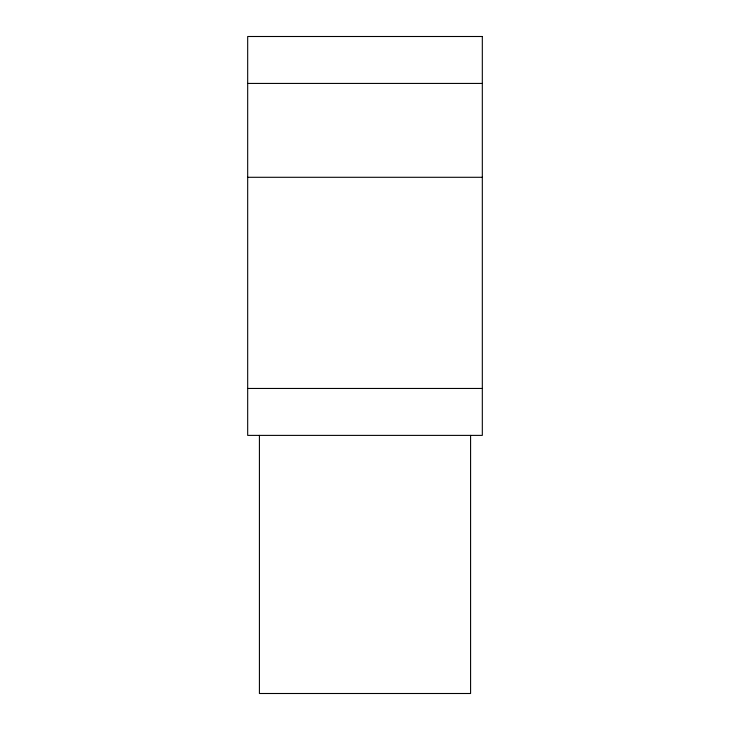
<?xml version="1.0" encoding="UTF-8"?>
<svg xmlns="http://www.w3.org/2000/svg" width="730" height="730" viewBox="0 0 730 730"><rect width="100%" height="100%" fill="white"/><g stroke="black" fill="none" stroke-linecap="round" stroke-linejoin="round"><path stroke-width="1.09" d="M247.68 83.43L482.32 83.43M247.68 177.29L482.32 177.29M247.68 388.46L482.32 388.46M470.585 435.39L470.585 693.5L259.415 693.5L259.415 435.39M482.32 36.5L247.68 36.5L247.68 435.39L482.32 435.39L482.32 36.5"/></g></svg>
